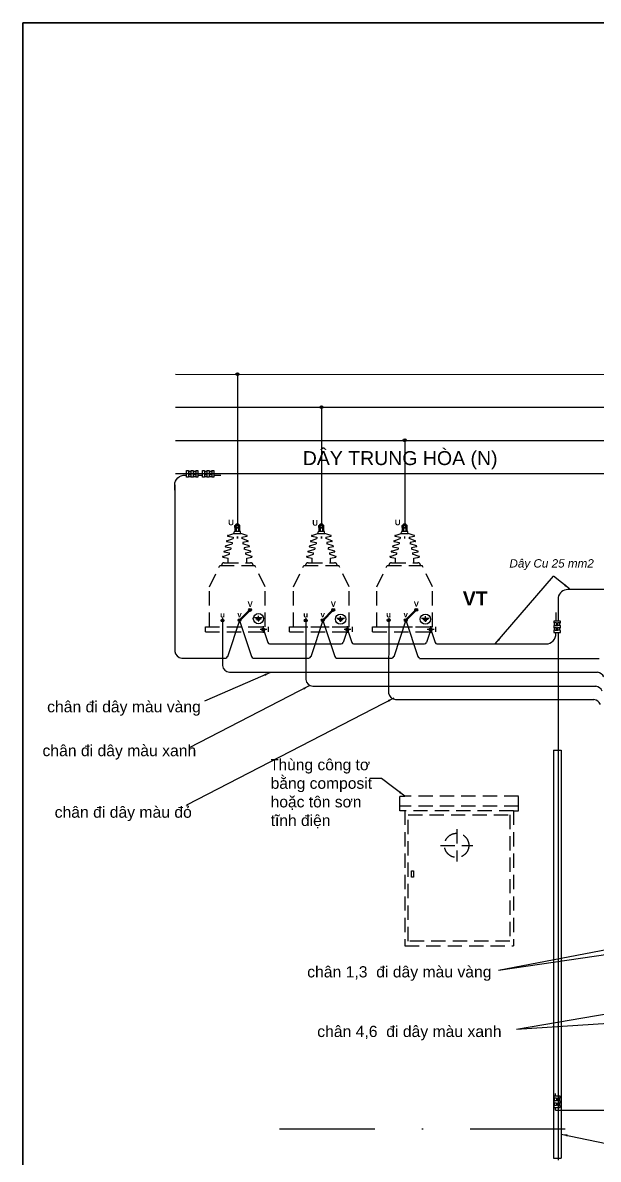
# Model space of a CAD drawing. Header units: millimetres. Extents: x 330554 to 656471, y 11007 to 130943.
# Drawn here: x 431475 to 435066, y 95352 to 102449 of the extents above; entities that cross this region are included whole.
import ezdxf

# ---------------------------------------------------------------- set-up
doc = ezdxf.new("R2010")
doc.units = ezdxf.units.MM
doc.header["$LTSCALE"] = 6
doc.linetypes.add('DASHDOTX2', pattern=[50.8, 25.4, -12.7, 0, -12.7])
doc.linetypes.add('DASHED2', pattern=[9.525, 6.35, -3.175])
for name, color, linetype, lineweight in [('DUONG CHUAN', 6, 'Continuous', 20), ('Duong day', 5, 'Continuous', 30), ('netlonkhungten', 32, 'Continuous', 35)]:
    doc.layers.add(name, color=color, linetype=linetype, lineweight=lineweight)
doc.layers.add('KHUNGTEN', color=30, linetype='Continuous')
doc.styles.get("Standard").update_dxf_attribs({"font": 'VHELVCN.TTF', "height": 120})
doc.styles.add('Standard1', font='')
doc.styles.add('Standard_1', font='VHELVEN.TTF')
doc.styles.get('Standard1').set_extended_font_data('.VnArial')
doc.dimstyles.new('Da22', dxfattribs={"dimscale": 20, "dimtxt": 3.5, "dimasz": 2.5, "dimexe": 1.25, "dimexo": 0.625, "dimtad": 1, "dimtxsty": 'Standard1', "dimcen": 2.5, "dimclrd": 140, "dimclre": 140, "dimadec": 0, "dimazin": 0, "dimtfac": 1, "dimtmove": 0, "dimatfit": 3, "dimfxl": 1, "dimarcsym": 0})
doc.dimstyles.get("Standard").update_dxf_attribs({"dimtxt": 0.18, "dimasz": 0.18, "dimexe": 0.18, "dimexo": 0.0625, "dimgap": 0.09, "dimtad": 0, "dimtih": 1, "dimtoh": 1, "dimdec": 4, "dimzin": 0, "dimdsep": 46, "dimtxsty": 'Standard', "dimcen": 0.09, "dimadec": 0, "dimazin": 0, "dimtfac": 1, "dimtdec": 4, "dimtofl": 0, "dimtmove": 0, "dimatfit": 3, "dimfxl": 1, "dimtolj": 1, "dimtzin": 0, "dimarcsym": 0})

# ---------------------------------------------------------------- blocks, each defined once
blk = doc.blocks.new('*D287')
at = {"layer": 'Defpoints', "color": 0, "linetype": 'DASHED2', "ltscale": 3, "transparency": 16777216}
for p in [(435505.5, 100055.6), (435541.7, 100055.6), (435541.7, 100055.6)]:
    blk.add_point(p, dxfattribs=at)
at = {"layer": 'DUONG CHUAN', "color": 0, "linetype": 'DASHED2', "lineweight": -2, "ltscale": 3, "transparency": 16777216}
for p, q in [((435505.5, 100055.6), (435505.5, 100055.8)), ((435505.7, 100055.6), (435516.2, 100055.6)), ((435541.6, 100055.6), (435531.1, 100055.6)), ((435541.7, 100055.6), (435541.7, 100055.8))]:
    blk.add_line(p, q, dxfattribs=at)
at = {"layer": 'DUONG CHUAN', "color": 0, "linetype": 'DASHED2', "ltscale": 3, "transparency": 16777216}
for points in [[(435505.7, 100055.6), (435505.7, 100055.5), (435505.5, 100055.6)], [(435541.6, 100055.6), (435541.6, 100055.5), (435541.7, 100055.6)]]:
    blk.add_solid(points, dxfattribs=at)
at = {"layer": 'DUONG CHUAN', "color": 0, "linetype": 'DASHED2', "lineweight": -2, "ltscale": 3, "transparency": 16777216, "insert": (435523.6, 100055.6), "char_height": 120, "attachment_point": 5}
blk.add_mtext('\\A1;.', dxfattribs=at)
blk = doc.blocks.new('*D288')
at = {"layer": 'Defpoints', "color": 0, "linetype": 'DASHED2', "ltscale": 3, "transparency": 16777216}
for p in [(434833.6, 100055.6), (434869.8, 100055.6), (434869.8, 100055.6)]:
    blk.add_point(p, dxfattribs=at)
at = {"layer": 'DUONG CHUAN', "color": 0, "linetype": 'DASHED2', "lineweight": -2, "ltscale": 3, "transparency": 16777216}
for p, q in [((434833.6, 100055.6), (434833.6, 100055.8)), ((434833.7, 100055.6), (434844.2, 100055.6)), ((434869.6, 100055.6), (434859.1, 100055.6)), ((434869.8, 100055.6), (434869.8, 100055.8))]:
    blk.add_line(p, q, dxfattribs=at)
at = {"layer": 'DUONG CHUAN', "color": 0, "linetype": 'DASHED2', "ltscale": 3, "transparency": 16777216}
for points in [[(434833.7, 100055.6), (434833.7, 100055.5), (434833.6, 100055.6)], [(434869.6, 100055.6), (434869.6, 100055.5), (434869.8, 100055.6)]]:
    blk.add_solid(points, dxfattribs=at)
at = {"layer": 'DUONG CHUAN', "color": 0, "linetype": 'DASHED2', "lineweight": -2, "ltscale": 3, "transparency": 16777216, "insert": (434851.7, 100055.6), "char_height": 120, "attachment_point": 5}
blk.add_mtext('\\A1;.', dxfattribs=at)
blk = doc.blocks.new('*D289')
at = {"layer": 'Defpoints', "color": 0, "linetype": 'DASHED2', "ltscale": 3, "transparency": 16777216}
for p in [(436172, 100055.6), (436208.3, 100055.6), (436208.3, 100055.6)]:
    blk.add_point(p, dxfattribs=at)
at = {"layer": 'DUONG CHUAN', "color": 0, "linetype": 'DASHED2', "lineweight": -2, "ltscale": 3, "transparency": 16777216}
for p, q in [((436172, 100055.6), (436172, 100055.8)), ((436172.2, 100055.6), (436182.7, 100055.6)), ((436208.1, 100055.6), (436197.6, 100055.6)), ((436208.3, 100055.6), (436208.3, 100055.8))]:
    blk.add_line(p, q, dxfattribs=at)
at = {"layer": 'DUONG CHUAN', "color": 0, "linetype": 'DASHED2', "ltscale": 3, "transparency": 16777216}
for points in [[(436172.2, 100055.6), (436172.2, 100055.5), (436172, 100055.6)], [(436208.1, 100055.6), (436208.1, 100055.5), (436208.3, 100055.6)]]:
    blk.add_solid(points, dxfattribs=at)
at = {"layer": 'DUONG CHUAN', "color": 0, "linetype": 'DASHED2', "lineweight": -2, "ltscale": 3, "transparency": 16777216, "insert": (436190.1, 100055.6), "char_height": 120, "attachment_point": 5}
blk.add_mtext('\\A1;.', dxfattribs=at)
blk = doc.blocks.new('GR')
at = {"linetype": 'ByBlock'}
for color, points in [(2, [(434839.89891, 101313.4932, -1), (434863.10241, 101313.4932, -1)]), (3, [(435513.17908, 101048.42929, -1), (435536.38259, 101048.42929, -1)]), (1, [(436178.54516, 100783.98051, -1), (436201.74866, 100783.98051, -1)]), (7, [(434941.69362, 99425.6457, -1), (434964.89713, 99425.6457, -1)]), (7, [(435607.47313, 99425.6457, -1), (435630.67663, 99425.6457, -1)]), (7, [(436271.41653, 99426.44462, -1), (436294.62003, 99426.44462, -1)]), (7, [(434720.9377, 99342.34966, -1), (434744.14121, 99342.34966, -1)]), (7, [(434857.43748, 99343.14859, -1), (434880.64098, 99343.14859, -1)]), (7, [(435071.51833, 99269.76974, 1), (435048.31482, 99269.76974, 1)]), (7, [(435386.7172, 99342.34966, -1), (435409.92071, 99342.34966, -1)]), (7, [(435523.21698, 99343.14859, -1), (435546.42049, 99343.14859, -1)]), (7, [(435743.45802, 99269.76974, 1), (435720.25451, 99269.76974, 1)]), (7, [(436050.66061, 99343.14859, -1), (436073.86411, 99343.14859, -1)]), (7, [(436187.16038, 99343.94751, -1), (436210.36389, 99343.94751, -1)]), (7, [(436409.98733, 99269.76974, 1), (436386.78382, 99269.76974, 1)])]:
    blk.add_hatch(color=color, dxfattribs=at).paths.add_polyline_path(points)
at = {"color": 2, "linetype": 'ByBlock'}
for p, q in [((434357.06384, 101313.49951), (438637.5121, 101310.37375)), ((434535.32135, 100519.17699), (434571.74915, 100519.17699)), ((434732.53945, 99362.96356), (434732.53945, 98980.88633))]:
    blk.add_line(p, q, dxfattribs=at)
at = {"color": 2}
for p, q in [((434851.50066, 101313.13845), (434851.67791, 100111.31798)), ((434788.57057, 98927.86605), (437732.90373, 98927.86605))]:
    blk.add_line(p, q, dxfattribs=at)
at = {"color": 3, "linetype": 'ByBlock'}
for p, q in [((434357.06384, 101048.07455), (439300.17821, 101048.07455)), ((434981.99499, 101048.07455), (437512.28007, 101048.07455)), ((434981.99499, 100783.62577), (437512.28007, 100783.62577)), ((435398.31896, 99362.96356), (435398.31896, 98867.26028)), ((435454.35007, 98814.84317), (437719.2898, 98814.75104))]:
    blk.add_line(p, q, dxfattribs=at)
at = {"color": 3}
blk.add_line((435524.78084, 101048.07455), (435524.78084, 100111.31798), dxfattribs=at)
at = {"color": 1, "linetype": 'ByBlock'}
for p, q in [((434357.06384, 100783.62577), (439970.45469, 100783.38916)), ((436062.26236, 99363.76248), (436061.41601, 98760.82684))]:
    blk.add_line(p, q, dxfattribs=at)
at = {"color": 1}
for p, q in [((436190.14691, 100783.62577), (436190.14691, 100111.31798)), ((436117.44712, 98707.80655), (437704.86432, 98707.80655))]:
    blk.add_line(p, q, dxfattribs=at)
at = {"color": 140, "linetype": 'ByBlock'}
for p, q in [((434461.07021, 100538.8371), (434461.07021, 100521.13678)), ((434480.56063, 100538.8371), (434480.56063, 100521.13678)), ((434498.75299, 100538.8371), (434498.75299, 100521.13678)), ((434520.14047, 100538.8371), (434520.14047, 100521.13678)), ((434588.4586, 100538.8371), (434588.4586, 100521.13678)), ((434607.94902, 100538.8371), (434607.94902, 100521.13678)), ((434626.14138, 100538.8371), (434626.14138, 100521.13678)), ((434647.52887, 100538.8371), (434647.52887, 100521.13678)), ((434461.07021, 100509.1457), (434461.07021, 100490.03529)), ((434480.56063, 100509.1457), (434480.56063, 100490.03529)), ((434498.75299, 100509.1457), (434498.75299, 100490.03529)), ((434520.14047, 100509.1457), (434520.14047, 100490.03529)), ((434588.4586, 100509.1457), (434588.4586, 100490.03529)), ((434607.94902, 100509.1457), (434607.94902, 100490.03529)), ((434626.14138, 100509.1457), (434626.14138, 100490.03529)), ((434647.52887, 100509.1457), (434647.52887, 100490.03529)), ((437404.1621, 99322.11539), (437384.8007, 99322.11539)), ((437404.1621, 99300.72791), (437384.8007, 99300.72791)), ((437404.1621, 99282.53555), (437384.8007, 99282.53555)), ((437395.50591, 99300.72791), (437415.28391, 99300.72791)), ((437395.50591, 99282.53555), (437415.28391, 99282.53555)), ((437433.60251, 99322.11539), (437413.82451, 99322.11539)), ((437433.60251, 99300.72791), (437413.82451, 99300.72791)), ((437433.60251, 99282.53555), (437413.82451, 99282.53555)), ((437404.1621, 99263.04513), (437384.8007, 99263.04513)), ((437395.50591, 99263.04513), (437415.28391, 99263.04513)), ((437433.60251, 99263.04513), (437413.82451, 99263.04513)), ((437380.63666, 98302.27774), (437380.63666, 95036.99727)), ((437380.63666, 98302.27774), (437442.648, 98302.27774)), ((437442.648, 98302.27774), (437442.648, 95036.99727)), ((437403.66914, 95517.59048), (437384.30774, 95517.59048)), ((437403.66914, 95496.203), (437384.30774, 95496.203)), ((437403.66914, 95478.01063), (437384.30774, 95478.01063)), ((437403.66914, 95458.52022), (437384.30774, 95458.52022)), ((437433.10955, 95517.59048), (437413.33155, 95517.59048)), ((437433.10955, 95496.203), (437413.33155, 95496.203)), ((437433.10955, 95478.01063), (437413.33155, 95478.01063)), ((437433.10955, 95458.52022), (437413.33155, 95458.52022)), ((437380.63666, 95036.99727), (437442.648, 95036.99727))]:
    blk.add_line(p, q, dxfattribs=at)
at = {"color": 0, "linetype": 'ByBlock'}
for p, q in [((434357.06384, 100519.17699), (437729.97091, 100519.17699)), ((437729.97091, 100519.17699), (446704.54131, 100519.17699))]:
    blk.add_line(p, q, dxfattribs=at)
at = {"color": 140}
for p, q in [((434461.07021, 100521.13678), (434480.56063, 100521.13678)), ((434461.07021, 100509.1457), (434480.56063, 100509.1457)), ((434498.75299, 100521.13678), (434520.14047, 100521.13678)), ((434498.75299, 100509.1457), (434520.14047, 100509.1457)), ((434588.4586, 100521.13678), (434607.94902, 100521.13678)), ((434588.4586, 100509.1457), (434607.94902, 100509.1457)), ((434626.14138, 100521.13678), (434647.52887, 100521.13678)), ((434626.14138, 100509.1457), (434647.52887, 100509.1457)), ((435051.03797, 99361.67057), (434988.89859, 99361.67057)), ((435019.96828, 99361.67057), (435019.96828, 99379.7543)), ((435708.72329, 99358.02793), (435646.58392, 99358.02793)), ((435677.6536, 99358.02793), (435677.6536, 99376.11166)), ((436386.84773, 99358.02793), (436324.70835, 99358.02793)), ((436355.77804, 99358.02793), (436355.77804, 99376.11166)), ((435041.47807, 99352.79866), (434998.45849, 99352.79866)), ((435031.91816, 99342.64568), (435008.0184, 99342.64568)), ((435022.35826, 99335.69531), (435017.5783, 99335.69531)), ((435087.04217, 99269.76974), (435032.79098, 99269.76974)), ((435059.91658, 99242.64414), (435059.91658, 99296.89533)), ((435699.16339, 99349.15602), (435656.14381, 99349.15602)), ((435689.60348, 99339.00304), (435665.70373, 99339.00304)), ((435680.04358, 99332.05267), (435675.26362, 99332.05267)), ((435758.98186, 99269.76974), (435704.73067, 99269.76974)), ((435731.85627, 99242.64414), (435731.85627, 99296.89533)), ((436377.28783, 99349.15602), (436334.26825, 99349.15602)), ((436367.72792, 99339.00304), (436343.82816, 99339.00304)), ((436358.16802, 99332.05267), (436353.38806, 99332.05267)), ((436425.51117, 99269.76974), (436371.25998, 99269.76974)), ((436398.38557, 99242.64414), (436398.38557, 99296.89533))]:
    blk.add_line(p, q, dxfattribs=at)
at = {"color": 7, "linetype": 'ByBlock'}
for p, q in [((434350.79281, 100426.44541), (434350.79281, 99093.91719)), ((440046.66715, 99589.03902), (437536.63001, 99588.99884)), ((437418.05396, 99526.42991), (437418.05396, 99337.29627)), ((437399.29457, 99405.62382), (437399.29457, 99338.97114)), ((434868.93495, 99342.30777), (434772.75126, 99050.56027)), ((434868.93495, 99342.30777), (434964.58166, 99052.18906)), ((435059.91658, 99269.76974), (435094.43453, 99165.06875)), ((435534.71446, 99342.30777), (435438.53076, 99050.56027)), ((435534.71446, 99342.30777), (435630.36117, 99052.18906)), ((435731.85627, 99269.76974), (435697.33831, 99165.06875)), ((435731.85627, 99269.76974), (435766.37422, 99165.06875)), ((436198.65786, 99343.1067), (436102.47416, 99051.35919)), ((436198.93506, 99343.94751), (436294.58177, 99053.8288)), ((436398.37897, 99269.76974), (436363.86101, 99165.06875)), ((436398.37897, 99269.76974), (436432.89693, 99165.06875)), ((437418.05396, 99246.33568), (437418.05396, 95781.4689)), ((435108.87241, 99153.77659), (435682.90043, 99153.77659)), ((435780.8121, 99153.77659), (436349.42313, 99153.77659)), ((436447.3348, 99153.77659), (437320.95428, 99153.77659)), ((434406.82392, 99040.89691), (434758.82048, 99040.89691)), ((434979.01954, 99040.89691), (435424.59998, 99040.80626)), ((435644.79905, 99040.89691), (436090.37948, 99040.80626)), ((436309.0213, 99038.396), (437745.19388, 99038.30536)), ((437418.05396, 95781.4689), (437418.05396, 95021.65637))]:
    blk.add_line(p, q, dxfattribs=at)
at = {"color": 7, "lineweight": 100}
for p, q in [((434953.29538, 99425.6457), (434868.93495, 99342.30777)), ((435619.07488, 99425.6457), (435534.71446, 99342.30777)), ((436283.01828, 99426.44462), (436198.65786, 99343.1067))]:
    blk.add_line(p, q, dxfattribs=at)
at = {"color": 140, "linetype": 'DASHDOTX2'}
for p, q in [((437404.1621, 99322.11539), (437404.1621, 99300.72791)), ((437404.1621, 99282.53555), (437404.1621, 99263.04513)), ((437413.82451, 99322.11539), (437413.82451, 99300.72791)), ((437413.82451, 99282.53555), (437413.82451, 99263.04513)), ((437403.66914, 95517.59048), (437403.66914, 95496.203)), ((437403.66914, 95478.01063), (437403.66914, 95458.52022)), ((437413.33155, 95517.59048), (437413.33155, 95496.203)), ((437413.33155, 95478.01063), (437413.33155, 95458.52022))]:
    blk.add_line(p, q, dxfattribs=at)
at = {"color": 140, "linetype": 'DASHED2', "ltscale": 3}
for p, q in [((436606.27863, 97671.13241), (436606.27863, 97410.67218)), ((436476.04851, 97540.90229), (436736.50875, 97540.90229))]:
    blk.add_line(p, q, dxfattribs=at)
at = {"color": 7}
blk.add_line((437396.90012, 95420.16923), (444222.44594, 95420.16923), dxfattribs=at)
at = {"color": 140, "linetype": 'DASHDOTX2', "ltscale": 5}
blk.add_line((435188.73679, 95271.04416), (443671.62856, 95271.04416), dxfattribs=at)
at = {"color": 7, "linetype": 'ByBlock'}
for points in [[(434482.46476, 100488.22479, -0.4142135624), (434480.56063, 100490.12893), (434480.56063, 100490.03529, 0.4142135624), (434478.6565, 100491.93942), (434462.97434, 100491.93942, 0.4142135624), (434461.07021, 100490.03529), (434461.07021, 100489.41488, -0.4142135624), (434459.88013, 100488.22479), (434444.36076, 100488.22479), (434444.36076, 100541.16481), (434459.16608, 100541.16481, -0.4142135624), (434461.07021, 100539.26068), (434461.07021, 100538.8371, 0.4142135624), (434462.97434, 100536.93297), (434478.6565, 100536.93297, 0.4472482393), (434480.54881, 100539.04889, -0.4472482393), (434482.44113, 100541.16481), (434496.84886, 100541.16481, -0.4142135624), (434498.75299, 100539.26068), (434498.75299, 100538.8371, 0.4142135624), (434500.65712, 100536.93297), (434517.96064, 100536.93297, 0.4472482393), (434519.85296, 100539.04889, -0.4472482393), (434521.74527, 100541.16481), (434535.32135, 100541.16481), (434535.32135, 100488.22479), (434521.7689, 100488.22479, -0.4142135624), (434519.86477, 100490.12893), (434519.86477, 100490.03529, 0.4142135624), (434517.96064, 100491.93942), (434500.65712, 100491.93942, 0.4070295374), (434498.75357, 100490.08211, -0.4070295374), (434496.85001, 100488.22479), (434482.46476, 100488.22479)], [(434609.85315, 100488.22479, -0.4142135624), (434607.94902, 100490.12893), (434607.94902, 100490.03529, 0.4142135624), (434606.04489, 100491.93942), (434590.36274, 100491.93942, 0.4142135624), (434588.4586, 100490.03529), (434588.4586, 100489.41488, -0.4142135624), (434587.26852, 100488.22479), (434571.74915, 100488.22479), (434571.74915, 100541.16481), (434586.55447, 100541.16481, -0.4142135624), (434588.4586, 100539.26068), (434588.4586, 100538.8371, 0.4142135624), (434590.36274, 100536.93297), (434606.04489, 100536.93297, 0.4472482393), (434607.93721, 100539.04889, -0.4472482393), (434609.82953, 100541.16481), (434624.23725, 100541.16481, -0.4142135624), (434626.14138, 100539.26068), (434626.14138, 100538.8371, 0.4142135624), (434628.04552, 100536.93297), (434645.34903, 100536.93297, 0.4472482393), (434647.24135, 100539.04889, -0.4472482393), (434649.13367, 100541.16481), (434662.70975, 100541.16481), (434662.70975, 100488.22479), (434649.1573, 100488.22479, -0.4142135624), (434647.25316, 100490.12893), (434647.25316, 100490.03529, 0.4142135624), (434645.34903, 100491.93942), (434628.04552, 100491.93942, 0.4070295374), (434626.14196, 100490.08211, -0.4070295374), (434624.2384, 100488.22479), (434609.85315, 100488.22479)], [(434350.79281, 100385.21762), (434350.79281, 100426.44541, -0.4269283607), (434433.30355, 100505.46533, -0.0000925644), (434443.35189, 100505.47786, -0.0000925644)], [(434535.32135, 100503.81836, 0.000075036), (434571.74915, 100503.79075, 0.000075036)], [(434662.70975, 100503.76954, 0.0001155384), (434718.80031, 100503.79044)], [(437536.63001, 99588.99884), (437495.40222, 99588.99884, 0.3538264873), (437418.05396, 99526.42991, 0.3538264873)], [(437382.9902, 99284.43968, 0.4142135624), (437384.89434, 99282.53555), (437384.8007, 99282.53555, -0.4142135624), (437386.70483, 99280.63142), (437386.70483, 99264.94926, -0.4142135624), (437384.8007, 99263.04513), (437384.18029, 99263.04513, 0.4142135624), (437382.9902, 99261.85505), (437382.9902, 99246.33568), (437435.93022, 99246.33568), (437435.93022, 99261.141, 0.4142135624), (437434.02609, 99263.04513), (437433.60251, 99263.04513, -0.4142135624), (437431.69838, 99264.94926), (437431.69838, 99280.63142, -0.4472482393), (437433.8143, 99282.52373, 0.4472482393), (437435.93022, 99284.41605), (437435.93022, 99298.82378, 0.4142135624), (437434.02609, 99300.72791), (437433.60251, 99300.72791, -0.4142135624), (437431.69838, 99302.63204), (437431.69838, 99319.93556, -0.4472482393), (437433.8143, 99321.82787, 0.4472482393), (437435.93022, 99323.72019), (437435.93022, 99337.29627), (437382.9902, 99337.29627), (437382.9902, 99323.74382, 0.4142135624), (437384.89434, 99321.83969), (437384.8007, 99321.83969, -0.4142135624), (437386.70483, 99319.93556), (437386.70483, 99302.63204, -0.4070295374), (437384.84752, 99300.72849, 0.4070295374), (437382.9902, 99298.82493), (437382.9902, 99284.43968)], [(437320.95428, 99153.77659), (437320.95428, 99153.77659, 0.4269283607), (437399.9742, 99236.28734, 0.0000925644), (437399.98673, 99246.33568, 0.0000925644)], [(437396.90012, 95532.77136, -0.0000916373), (437396.90158, 95554.41289)], [(437382.49724, 95479.91477, 0.4142135624), (437384.40138, 95478.01063), (437384.30774, 95478.01063, -0.4142135624), (437386.21187, 95476.1065), (437386.21187, 95460.42435, -0.4142135624), (437384.30774, 95458.52022), (437383.68733, 95458.52022, 0.4142135624), (437382.49724, 95457.33013), (437382.49724, 95441.81076), (437435.43726, 95441.81076), (437435.43726, 95456.61608, 0.4142135624), (437433.53313, 95458.52022), (437433.10955, 95458.52022, -0.4142135624), (437431.20542, 95460.42435), (437431.20542, 95476.1065, -0.4472482393), (437433.32134, 95477.99882, 0.4472482393), (437435.43726, 95479.89114), (437435.43726, 95494.29886, 0.4142135624), (437433.53313, 95496.203), (437433.10955, 95496.203, -0.4142135624), (437431.20542, 95498.10713), (437431.20542, 95515.41064, -0.4472482393), (437433.32134, 95517.30296, 0.4472482393), (437435.43726, 95519.19528), (437435.43726, 95532.77136), (437382.49724, 95532.77136), (437382.49724, 95519.21891, 0.4142135624), (437384.40138, 95517.31478), (437384.30774, 95517.31478, -0.4142135624), (437386.21187, 95515.41064), (437386.21187, 95498.10713, -0.4070295374), (437384.35456, 95496.20357, 0.4070295374), (437382.49724, 95494.30001), (437382.49724, 95479.91477)], [(437396.90012, 95420.16923, -0.0000916373), (437396.90158, 95441.81076)]]:
    blk.add_lwpolyline(points, format="xyb", dxfattribs=at)
at = {"color": 2, "linetype": 'ByBlock'}
blk.add_circle((434851.50066, 101313.4932), 11.60175, dxfattribs=at)
at = {"color": 3, "linetype": 'ByBlock'}
blk.add_circle((435524.78084, 101048.42929), 11.60175, dxfattribs=at)
at = {"color": 1, "linetype": 'ByBlock'}
blk.add_circle((436190.14691, 100783.98051), 11.60175, dxfattribs=at)
at = {"color": 7, "linetype": 'ByBlock'}
for centre in [(434953.29538, 99425.6457), (435619.07488, 99425.6457), (436283.01828, 99426.44462), (434732.53945, 99342.34966), (434869.03923, 99343.14859), (435059.91658, 99269.76974), (435398.31896, 99342.34966), (435534.81873, 99343.14859), (435731.85627, 99269.76974), (436062.26236, 99343.14859), (436198.76213, 99343.94751), (436398.38557, 99269.76974)]:
    blk.add_circle(centre, 11.60175, dxfattribs=at)
at = {"color": 140, "linetype": 'ByBlock'}
for centre in [(435019.96828, 99356.0013), (435677.6536, 99352.35866), (436355.77804, 99352.35866)]:
    blk.add_circle(centre, 40.95484, dxfattribs=at)
at = {"color": 7}
blk.add_arc((434411.47453, 99101.92821), 61.20824, 187.520530641, 265.64245955, dxfattribs=at)
at = {"color": 7, "linetype": 'ByBlock'}
for centre, start, end in [((435108.87241, 99168.65264), 193.940646884, 270), ((435682.90043, 99168.65264), 270, 346.059353116), ((435780.8121, 99168.65264), 193.940646884, 270), ((436349.42313, 99168.65264), 270, 346.059353116), ((436447.3348, 99168.65264), 193.940646884, 270), ((434758.82048, 99055.6823), 270, 346.059353116), ((434979.01954, 99055.77295), 193.940646884, 270), ((435424.59998, 99055.6823), 270, 346.059353116), ((435644.79905, 99055.77295), 193.940646884, 270), ((436088.54322, 99055.68267), 270, 346.059353116), ((436309.01965, 99057.41269), 193.940646884, 270)]:
    blk.add_arc(centre, 14.87604, start, end, dxfattribs=at)
at = {"color": 2}
for centre, radius, start, end in [((434793.22118, 98988.89735), 61.20824, 187.520530641, 265.64245955), ((437723.60913, 98862.36477), 66.15744, 24.643185988, 81.923675332)]:
    blk.add_arc(centre, radius, start, end, dxfattribs=at)
at = {"color": 3}
for centre, radius, start, end in [((435459.00068, 98875.87448), 61.20824, 187.520530641, 265.64245955), ((437709.9952, 98749.24976), 66.15744, 24.643185988, 81.923675332)]:
    blk.add_arc(centre, radius, start, end, dxfattribs=at)
at = {"color": 1}
for centre, radius, start, end in [((436122.09773, 98768.83786), 61.20824, 187.520530641, 265.64245955), ((437695.56972, 98642.30527), 66.15744, 24.643185988, 81.923675332)]:
    blk.add_arc(centre, radius, start, end, dxfattribs=at)
at = {"layer": 'DUONG CHUAN', "color": 140, "linetype": 'DASHED2', "lineweight": -2, "ltscale": 3}
for p, q in [((434832.09063, 100101.80611), (434836.03823, 100104.08526)), ((434832.09063, 100086.01399), (434832.09063, 100101.80611)), ((434832.09063, 100086.01399), (434836.03823, 100083.73484)), ((434867.31759, 100104.08526), (434836.03823, 100104.08526)), ((434867.31759, 100083.73484), (434836.03823, 100083.73484)), ((434840.37212, 100109.18447), (434842.39499, 100111.31798)), ((434862.9837, 100109.18447), (434840.37212, 100109.18447)), ((434840.37212, 100104.08526), (434840.37212, 100109.18447)), ((434841.88427, 100086.01399), (434841.88427, 100101.80611)), ((434860.96084, 100111.31798), (434842.39499, 100111.31798)), ((434842.39499, 100104.08526), (434842.39499, 100109.18447)), ((434862.9837, 100109.18447), (434860.96084, 100111.31798)), ((434860.96084, 100104.08526), (434860.96084, 100109.18447)), ((434861.47155, 100086.01399), (434861.47155, 100101.80611)), ((434862.9837, 100104.08526), (434862.9837, 100109.18447)), ((434871.2652, 100101.80611), (434867.31759, 100104.08526)), ((434871.2652, 100086.01399), (434867.31759, 100083.73484)), ((434871.2652, 100086.01399), (434871.2652, 100101.80611)), ((435504.03032, 100101.80611), (435507.97792, 100104.08526)), ((435504.03032, 100086.01399), (435504.03032, 100101.80611)), ((435504.03032, 100086.01399), (435507.97792, 100083.73484)), ((435539.25728, 100104.08526), (435507.97792, 100104.08526)), ((435539.25728, 100083.73484), (435507.97792, 100083.73484)), ((435512.31181, 100109.18447), (435514.33468, 100111.31798)), ((435512.31181, 100104.08526), (435512.31181, 100109.18447)), ((435534.92339, 100109.18447), (435512.31181, 100109.18447)), ((435513.82396, 100086.01399), (435513.82396, 100101.80611)), ((435532.90053, 100111.31798), (435514.33468, 100111.31798)), ((435514.33468, 100104.08526), (435514.33468, 100109.18447)), ((435534.92339, 100109.18447), (435532.90053, 100111.31798)), ((435532.90053, 100104.08526), (435532.90053, 100109.18447)), ((435533.41124, 100086.01399), (435533.41124, 100101.80611)), ((435534.92339, 100104.08526), (435534.92339, 100109.18447)), ((435543.20488, 100101.80611), (435539.25728, 100104.08526)), ((435543.20488, 100086.01399), (435539.25728, 100083.73484)), ((435543.20488, 100086.01399), (435543.20488, 100101.80611)), ((436170.55963, 100101.80611), (436174.50723, 100104.08526)), ((436170.55963, 100086.01399), (436170.55963, 100101.80611)), ((436170.55963, 100086.01399), (436174.50723, 100083.73484)), ((436205.78659, 100104.08526), (436174.50723, 100104.08526)), ((436205.78659, 100083.73484), (436174.50723, 100083.73484)), ((436178.84112, 100109.18447), (436180.86398, 100111.31798)), ((436178.84112, 100104.08526), (436178.84112, 100109.18447)), ((436201.4527, 100109.18447), (436178.84112, 100109.18447)), ((436180.35327, 100086.01399), (436180.35327, 100101.80611)), ((436199.42984, 100111.31798), (436180.86398, 100111.31798)), ((436180.86398, 100104.08526), (436180.86398, 100109.18447)), ((436201.4527, 100109.18447), (436199.42984, 100111.31798)), ((436199.42984, 100104.08526), (436199.42984, 100109.18447)), ((436199.94055, 100086.01399), (436199.94055, 100101.80611)), ((436201.4527, 100104.08526), (436201.4527, 100109.18447)), ((436209.73419, 100101.80611), (436205.78659, 100104.08526)), ((436209.73419, 100086.01399), (436205.78659, 100083.73484)), ((436209.73419, 100086.01399), (436209.73419, 100101.80611)), ((434767.08914, 99979.65541), (434816.71922, 99996.89663)), ((434774.91804, 100021.46593), (434824.15724, 100038.69965)), ((434775.31741, 100015.74032), (434816.71922, 100007.45996)), ((434816.71922, 100007.45996), (434816.71922, 99997.04673)), ((434824.15724, 100038.69965), (434826.26379, 100049.54982)), ((434824.15724, 100038.69965), (434879.19859, 100038.69965)), ((434833.56547, 100082.24323), (434869.79035, 100082.24323)), ((434833.56547, 100055.57022), (434833.56547, 100082.24323)), ((434833.56547, 100055.57022), (434869.79035, 100055.57022)), ((434841.88427, 100082.24323), (434841.88427, 100055.57022)), ((434861.47155, 100082.24323), (434861.47155, 100055.57022)), ((434869.79035, 100082.24323), (434869.79035, 100055.57022)), ((434879.19859, 100038.69965), (434877.09203, 100049.54982)), ((434928.43779, 100021.46593), (434879.19859, 100038.69965)), ((434886.63661, 100007.45996), (434928.03841, 100015.74032)), ((434886.63661, 100007.45996), (434886.63661, 99997.04673)), ((434936.31994, 99979.66262), (434886.63661, 99997.04673)), ((435439.02883, 99979.65541), (435488.6589, 99996.89663)), ((435446.85773, 100021.46593), (435496.09693, 100038.69965)), ((435447.2571, 100015.74032), (435488.6589, 100007.45996)), ((435488.6589, 100007.45996), (435488.6589, 99997.04673)), ((435496.09693, 100038.69965), (435498.20348, 100049.54982)), ((435496.09693, 100038.69965), (435551.13828, 100038.69965)), ((435505.50516, 100055.57022), (435505.50516, 100082.24323)), ((435505.50516, 100082.24323), (435541.73004, 100082.24323)), ((435505.50516, 100055.57022), (435541.73004, 100055.57022)), ((435513.82396, 100082.24323), (435513.82396, 100055.57022)), ((435533.41124, 100082.24323), (435533.41124, 100055.57022)), ((435541.73004, 100082.24323), (435541.73004, 100055.57022)), ((435551.13828, 100038.69965), (435549.03172, 100049.54982)), ((435600.37748, 100021.46593), (435551.13828, 100038.69965)), ((435558.5763, 100007.45996), (435599.9781, 100015.74032)), ((435558.5763, 100007.45996), (435558.5763, 99997.04673)), ((435608.25963, 99979.66262), (435558.5763, 99997.04673)), ((436105.55813, 99979.65541), (436155.18821, 99996.89663)), ((436113.38704, 100021.46593), (436162.62623, 100038.69965)), ((436113.78641, 100015.74032), (436155.18821, 100007.45996)), ((436155.18821, 100007.45996), (436155.18821, 99997.04673)), ((436162.62623, 100038.69965), (436164.73279, 100049.54982)), ((436162.62623, 100038.69965), (436217.66759, 100038.69965)), ((436172.03447, 100055.57022), (436172.03447, 100082.24323)), ((436172.03447, 100082.24323), (436208.25935, 100082.24323)), ((436172.03447, 100055.57022), (436208.25935, 100055.57022)), ((436180.35327, 100082.24323), (436180.35327, 100055.57022)), ((436199.94055, 100082.24323), (436199.94055, 100055.57022)), ((436208.25935, 100082.24323), (436208.25935, 100055.57022)), ((436217.66759, 100038.69965), (436215.56103, 100049.54982)), ((436266.90678, 100021.46593), (436217.66759, 100038.69965)), ((436225.10561, 100007.45996), (436266.50741, 100015.74032)), ((436225.10561, 100007.45996), (436225.10561, 99997.04673)), ((436274.78893, 99979.66262), (436225.10561, 99997.04673)), ((434746.38427, 99896.30548), (434798.32251, 99913.59079)), ((434756.89667, 99937.9584), (434808.83491, 99955.24371)), ((434757.25268, 99932.21799), (434798.32251, 99924.00402)), ((434767.48199, 99973.92752), (434808.83491, 99965.65694)), ((434798.32251, 99924.00402), (434798.32251, 99913.59079)), ((434808.83491, 99965.65694), (434808.83491, 99955.24371)), ((434935.92082, 99973.93692), (434894.52091, 99965.65694)), ((434894.52091, 99965.65694), (434894.52091, 99955.24371)), ((434946.45916, 99937.9584), (434894.52091, 99955.24371)), ((434946.10314, 99932.21799), (434905.03331, 99924.00402)), ((434905.03331, 99924.00402), (434905.03331, 99913.59079)), ((434956.97156, 99896.30548), (434905.03331, 99913.59079)), ((435418.32395, 99896.30548), (435470.2622, 99913.59079)), ((435428.83636, 99937.9584), (435480.7746, 99955.24371)), ((435429.19237, 99932.21799), (435470.2622, 99924.00402)), ((435439.42168, 99973.92752), (435480.7746, 99965.65694)), ((435470.2622, 99924.00402), (435470.2622, 99913.59079)), ((435480.7746, 99965.65694), (435480.7746, 99955.24371)), ((435607.8605, 99973.93692), (435566.4606, 99965.65694)), ((435566.4606, 99965.65694), (435566.4606, 99955.24371)), ((435618.39885, 99937.9584), (435566.4606, 99955.24371)), ((435618.04283, 99932.21799), (435576.973, 99924.00402)), ((435576.973, 99924.00402), (435576.973, 99913.59079)), ((435628.91125, 99896.30548), (435576.973, 99913.59079)), ((436084.85326, 99896.30548), (436136.79151, 99913.59079)), ((436095.36567, 99937.9584), (436147.30391, 99955.24371)), ((436095.72168, 99932.21799), (436136.79151, 99924.00402)), ((436105.95098, 99973.92752), (436147.30391, 99965.65694)), ((436136.79151, 99924.00402), (436136.79151, 99913.59079)), ((436147.30391, 99965.65694), (436147.30391, 99955.24371)), ((436274.38981, 99973.93692), (436232.98991, 99965.65694)), ((436232.98991, 99965.65694), (436232.98991, 99955.24371)), ((436284.92815, 99937.9584), (436232.98991, 99955.24371)), ((436284.57214, 99932.21799), (436243.50231, 99924.00402)), ((436243.50231, 99924.00402), (436243.50231, 99913.59079)), ((436295.44056, 99896.30548), (436243.50231, 99913.59079)), ((434735.87186, 99854.65257), (434787.81011, 99871.93788)), ((434736.22788, 99848.91216), (434777.29771, 99840.69819)), ((434746.74028, 99890.56507), (434787.81011, 99882.35111)), ((434777.29771, 99803.50809), (434777.29771, 99840.69819)), ((434787.81011, 99871.93788), (434787.81011, 99882.35111)), ((434915.54572, 99882.35111), (434956.61554, 99890.56507)), ((434915.54572, 99882.35111), (434915.54572, 99871.93788)), ((434967.48396, 99854.65257), (434915.54572, 99871.93788)), ((434926.05812, 99840.69819), (434967.12795, 99848.91216)), ((434926.05812, 99803.50809), (434926.05812, 99840.69819)), ((435407.81155, 99854.65257), (435459.7498, 99871.93788)), ((435408.16757, 99848.91216), (435449.2374, 99840.69819)), ((435418.67997, 99890.56507), (435459.7498, 99882.35111)), ((435449.2374, 99803.50809), (435449.2374, 99840.69819)), ((435459.7498, 99871.93788), (435459.7498, 99882.35111)), ((435587.4854, 99882.35111), (435628.55523, 99890.56507)), ((435587.4854, 99882.35111), (435587.4854, 99871.93788)), ((435639.42365, 99854.65257), (435587.4854, 99871.93788)), ((435597.99781, 99840.69819), (435639.06764, 99848.91216)), ((435597.99781, 99803.50809), (435597.99781, 99840.69819)), ((436074.34086, 99854.65257), (436126.27911, 99871.93788)), ((436074.69688, 99848.91216), (436115.7667, 99840.69819)), ((436085.20928, 99890.56507), (436126.27911, 99882.35111)), ((436115.7667, 99803.50809), (436115.7667, 99840.69819)), ((436126.27911, 99871.93788), (436126.27911, 99882.35111)), ((436254.01471, 99882.35111), (436295.08454, 99890.56507)), ((436254.01471, 99882.35111), (436254.01471, 99871.93788)), ((436305.95296, 99854.65257), (436254.01471, 99871.93788)), ((436264.52712, 99840.69819), (436305.59694, 99848.91216)), ((436264.52712, 99803.50809), (436264.52712, 99840.69819)), ((434628.5373, 99611.92483), (434712.33222, 99781.19403)), ((434712.33222, 99781.19403), (434991.02361, 99781.19403)), ((434725.35058, 99782.68163), (434725.35058, 99781.19403)), ((434746.17704, 99803.50809), (434957.17878, 99803.50809)), ((434978.00524, 99782.68163), (434978.00524, 99781.19403)), ((435074.81853, 99611.92483), (434991.02361, 99781.19403)), ((435300.47698, 99611.92483), (435384.27191, 99781.19403)), ((435384.27191, 99781.19403), (435662.9633, 99781.19403)), ((435397.29027, 99782.68163), (435397.29027, 99781.19403)), ((435418.11673, 99803.50809), (435629.11847, 99803.50809)), ((435649.94493, 99782.68163), (435649.94493, 99781.19403)), ((435746.75822, 99611.92483), (435662.9633, 99781.19403)), ((435967.00629, 99611.92483), (436050.80121, 99781.19403)), ((436050.80121, 99781.19403), (436329.49261, 99781.19403)), ((436063.81958, 99782.68163), (436063.81958, 99781.19403)), ((436084.64604, 99803.50809), (436295.64778, 99803.50809)), ((436316.47424, 99782.68163), (436316.47424, 99781.19403)), ((436413.28753, 99611.92483), (436329.49261, 99781.19403)), ((434628.5373, 99290.28467), (434628.5373, 99611.92483)), ((435074.81853, 99290.28467), (435074.81853, 99611.92483)), ((435300.47698, 99290.28467), (435300.47698, 99611.92483)), ((435746.75822, 99290.28467), (435746.75822, 99611.92483)), ((435967.00629, 99290.28467), (435967.00629, 99611.92483)), ((436413.28753, 99290.28467), (436413.28753, 99611.92483)), ((434595.47155, 99290.28467), (435101.37893, 99290.28467)), ((434595.47155, 99249.43695), (434595.47155, 99290.28467)), ((435101.37893, 99249.43695), (435101.37893, 99290.28467)), ((435267.41124, 99290.28467), (435773.31862, 99290.28467)), ((435267.41124, 99249.43695), (435267.41124, 99290.28467)), ((435300.47698, 99290.28467), (435746.75822, 99290.28467)), ((435773.31862, 99249.43695), (435773.31862, 99290.28467)), ((435933.94055, 99290.28467), (436439.84793, 99290.28467)), ((435933.94055, 99249.43695), (435933.94055, 99290.28467)), ((435967.00629, 99290.28467), (436123.78189, 99290.28467)), ((435967.00629, 99290.28467), (436413.28753, 99290.28467)), ((436030.22947, 99290.28467), (436123.78189, 99290.28467)), ((436439.84793, 99249.43695), (436439.84793, 99290.28467)), ((434595.47155, 99249.43695), (435101.37893, 99249.43695)), ((435267.41124, 99249.43695), (435773.31862, 99249.43695)), ((435933.94055, 99249.43695), (436439.84793, 99249.43695)), ((436150.44074, 97936.33014), (436191.36248, 97936.33014)), ((436150.44074, 97818.61117), (436150.44074, 97936.33014)), ((437100.48308, 97936.33014), (436191.36248, 97936.33014)), ((437100.48308, 97818.61117), (437100.48308, 97936.33014)), ((437100.48308, 97854.1265), (436150.44074, 97854.1265)), ((436191.36248, 97818.61117), (436150.44074, 97818.61117)), ((436191.36248, 97854.1265), (436191.36248, 97854.1265)), ((437059.56134, 97818.61117), (436191.36248, 97818.61117)), ((436191.36248, 97818.61117), (436191.36248, 96736.43605)), ((437059.56134, 97818.61117), (437059.56134, 96736.43605)), ((437059.56134, 97818.61117), (437100.48308, 97818.61117)), ((436191.36248, 96736.43605), (437059.56134, 96736.43605))]:
    blk.add_line(p, q, dxfattribs=at)
blk.add_lwpolyline([(436217.97306, 97786.11027), (437032.04664, 97786.11027), (437032.04664, 96774.80576), (436217.97306, 96774.80576)], close=True, dxfattribs=at)
blk.add_circle((436606.27863, 97540.90229), 97.24078, dxfattribs=at)
at = {"layer": 'DUONG CHUAN', "color": 140, "linetype": 'DASHED2', "lineweight": -2, "ltscale": 3, "extrusion": (0, 0, -1)}
for centre, radius, start, end in [((-434836.98745, 100094.66478), 8.65896, 64.438469404, 124.438469404), ((-434836.98745, 100093.15533), 8.65896, 235.561530596, 295.561530596), ((-434851.67791, 100070.96434), 32.3594, 72.38303116, 107.61696884), ((-434851.67791, 100116.85577), 32.3594, 252.38303116, 287.61696884), ((-434866.36837, 100094.66478), 8.65896, 55.561530596, 115.561530596), ((-434866.36837, 100093.15533), 8.65896, 244.438469404, 304.438469404), ((-435508.92714, 100094.66478), 8.65896, 64.438469404, 124.438469404), ((-435508.92714, 100093.15533), 8.65896, 235.561530596, 295.561530596), ((-435523.6176, 100070.96434), 32.3594, 72.38303116, 107.61696884), ((-435523.6176, 100116.85577), 32.3594, 252.38303116, 287.61696884), ((-435538.30806, 100094.66478), 8.65896, 55.561530596, 115.561530596), ((-435538.30806, 100093.15533), 8.65896, 244.438469404, 304.438469404), ((-436175.45645, 100094.66478), 8.65896, 64.438469404, 124.438469404), ((-436175.45645, 100093.15533), 8.65896, 235.561530596, 295.561530596), ((-436190.14691, 100070.96434), 32.3594, 72.38303116, 107.61696884), ((-436190.14691, 100116.85577), 32.3594, 252.38303116, 287.61696884), ((-436204.83737, 100094.66478), 8.65896, 55.561530596, 115.561530596), ((-436204.83737, 100093.15533), 8.65896, 244.438469404, 304.438469404)]:
    blk.add_arc(centre, radius, start, end, dxfattribs=at)
at = {"layer": 'DUONG CHUAN', "color": 140, "linetype": 'DASHED2', "lineweight": -2, "ltscale": 3}
for centre, radius, start, end in [((434775.9009, 100018.65775), 2.97521, 109.29004622, 258.690067528), ((434833.56547, 100048.1322), 7.43802, 90, 169.012742132), ((434869.79035, 100048.1322), 7.43802, 10.987257868, 90), ((434927.45492, 100018.65775), 2.97521, 281.309932472, 70.70995378), ((435447.84059, 100018.65775), 2.97521, 109.29004622, 258.690067528), ((435505.50516, 100048.1322), 7.43802, 90, 169.012742132), ((435541.73004, 100048.1322), 7.43802, 10.987257868, 90), ((435599.39461, 100018.65775), 2.97521, 281.309932472, 70.70995378), ((436114.3699, 100018.65775), 2.97521, 109.29004622, 258.690067528), ((436172.03447, 100048.1322), 7.43802, 90, 169.012742132), ((436208.25935, 100048.1322), 7.43802, 10.987257868, 90), ((436265.92392, 100018.65775), 2.97521, 281.309932472, 70.70995378), ((434757.83617, 99935.13542), 2.97521, 108.407704042, 258.690067528), ((434768.06547, 99976.84496), 2.97521, 109.156947855, 258.690067528), ((434935.33733, 99976.85435), 2.97521, 281.309932472, 70.715141703), ((434945.51966, 99935.13542), 2.97521, 281.309932472, 71.592295958), ((435429.77586, 99935.13542), 2.97521, 108.407704042, 258.690067528), ((435440.00516, 99976.84496), 2.97521, 109.156947855, 258.690067528), ((435607.27702, 99976.85435), 2.97521, 281.309932472, 70.715141703), ((435617.45934, 99935.13542), 2.97521, 281.309932472, 71.592295958), ((436096.30517, 99935.13542), 2.97521, 108.407704042, 258.690067528), ((436106.53447, 99976.84496), 2.97521, 109.156947855, 258.690067528), ((436273.80633, 99976.85435), 2.97521, 281.309932472, 70.715141703), ((436283.98865, 99935.13542), 2.97521, 281.309932472, 71.592295958), ((434736.81136, 99851.82959), 2.97521, 108.407704042, 258.690067528), ((434747.32377, 99893.48251), 2.97521, 108.407704042, 258.690067528), ((434956.03206, 99893.48251), 2.97521, 281.309932472, 71.592295958), ((434966.54446, 99851.82959), 2.97521, 281.309932472, 71.592295958), ((435408.75105, 99851.82959), 2.97521, 108.407704042, 258.690067528), ((435419.26346, 99893.48251), 2.97521, 108.407704042, 258.690067528), ((435627.97175, 99893.48251), 2.97521, 281.309932472, 71.592295958), ((435638.48415, 99851.82959), 2.97521, 281.309932472, 71.592295958), ((436075.28036, 99851.82959), 2.97521, 108.407704042, 258.690067528), ((436085.79276, 99893.48251), 2.97521, 108.407704042, 258.690067528), ((436294.50105, 99893.48251), 2.97521, 281.309932472, 71.592295958), ((436305.01346, 99851.82959), 2.97521, 281.309932472, 71.592295958), ((434746.17704, 99782.68163), 20.82646, 90, 180), ((434957.17878, 99782.68163), 20.82646, 0, 90), ((435418.11673, 99782.68163), 20.82646, 90, 180), ((435629.11847, 99782.68163), 20.82646, 0, 90), ((436084.64604, 99782.68163), 20.82646, 90, 180), ((436295.64778, 99782.68163), 20.82646, 0, 90)]:
    blk.add_arc(centre, radius, start, end, dxfattribs=at)
at = {"layer": 'Duong day', "color": 140, "linetype": 'DASHED2', "lineweight": -2, "ltscale": 3}
blk.add_lwpolyline([(436244.52502, 97336.97441), (436261.41493, 97336.97441), (436261.41493, 97286.33634), (436244.52502, 97286.33634)], close=True, dxfattribs=at)
at = {"style": 'Standard_1'}
for s, insert, char_height, width, attachment_point in [('DAÂY TRUNG HOØA (N)', (436154.05752, 100697.13042), 111.5703085, 2542.1598011, 2), ('{\\fVNI-Helve|b1|i0|c0|p2;U}', (434800.93566, 100147.8859), 44.6281234, 47.5565838, 2), ('{\\fVNI-Helve|b1|i0|c0|p2;U}', (435473.70362, 100144.90882), 44.6281234, 47.5565838, 2), ('{\\fVNI-Helve|b1|i0|c0|p2;U}', (436134.2261, 100148.12956), 44.6281234, 47.5565838, 2), ('{\\fArial|b0|i1|c0|p34;Dây Cu 25 mm2}', (437365.73837, 99832.12257), 66.9421851, 926.4038981, 2), ('{\\fVNI-Helve|b1|i0|c0|p2;VT}', (436754.72391, 99574.40198), 111.5703085, 308.6680831, 2), ('{\\fVNI-Helve|b1|i0|c0|p2;V}', (434953.83995, 99494.86437), 44.6281234, 32.9890558, 2), ('{\\fVNI-Helve|b1|i0|c0|p2;V}', (435619.61945, 99494.86437), 44.6281234, 32.9890558, 2), ('{\\fVNI-Helve|b1|i0|c0|p2;V}', (436283.56285, 99495.66329), 44.6281234, 32.9890558, 2), ('{\\fVNI-Helve|b1|i0|c0|p2;u}', (434732.30596, 99410.30825), 44.6281234, 35.1250329, 2), ('{\\fVNI-Helve|b1|i0|c0|p2;v}', (434868.80573, 99411.10717), 44.6281234, 32.9890558, 2), ('{\\fVNI-Helve|b1|i0|c0|p2;u}', (435398.08546, 99410.30825), 44.6281234, 35.1250329, 2), ('{\\fVNI-Helve|b1|i0|c0|p2;v}', (435534.58524, 99411.10717), 44.6281234, 32.9890558, 2), ('{\\fVNI-Helve|b1|i0|c0|p2;u}', (436062.02886, 99411.10717), 44.6281234, 35.1250329, 2), ('{\\fVNI-Helve|b1|i0|c0|p2;v}', (436198.52864, 99411.90609), 44.6281234, 32.9890558, 2), ('{\\fArial|b0|i0|c0|p34;chân đi dây màu vàng}', (433944.49686, 98696.28739), 90, 1544.8919147, 2), ('{\\fArial|b0|i0|c0|p34;chân đi dây màu xanh}', (433907.41853, 98345.19906), 90, 1544.8919147, 2), ('{\\fVNI-Helve-Condense|b0|i0|c0|p2;T\\fArial|b0|i0|c0|p34;hùng công tơ bằng composit hoặc tôn sơn tĩnh điện}', (435117.97933, 98232.02174), 89.25624679, 846.6226512, 1), ('{\\fArial|b0|i0|c0|p34;chân đi dây màu đỏ}', (433938.55198, 97852.32248), 90, 1544.8919147, 2), ('{\\fArial|b0|i0|c0|p34;chân 1,3  đi dây màu vàng}', (436147.63887, 96573.94236), 90, 1544.8919147, 2), ('{\\fArial|b0|i0|c0|p34;chân 4,6  đi dây màu xanh}', (436227.94435, 96096.92035), 90, 1481.8237528, 2)]:
    blk.add_mtext(s, dxfattribs=dict(at, insert=insert, char_height=char_height, width=width, attachment_point=attachment_point))
at = {"layer": 'DUONG CHUAN', "color": 140, "linetype": 'DASHED2', "lineweight": -2, "ltscale": 3}
for base, p1, p2, picture, middle in [((434869.79035, 100055.57022), (434833.56547, 100055.57022), (434869.79035, 100055.57022), '*D288', (434851.67791, 100055.57022)), ((435541.73004, 100055.57022), (435505.50516, 100055.57022), (435541.73004, 100055.57022), '*D287', (435523.6176, 100055.57022)), ((436208.25935, 100055.57022), (436172.03447, 100055.57022), (436208.25935, 100055.57022), '*D289', (436190.14691, 100055.57022))]:
    dim = blk.add_linear_dim(base=base, p1=p1, p2=p2, text='.', dimstyle='Standard', dxfattribs=at)
    dim.commit()
    dim.dimension.update_dxf_attribs({"geometry": picture, "text_midpoint": middle})
at = {"color": 140}
for points in [[(436913.95661, 99153.82832), (437380.78999, 99696.56995)], [(437510.14489, 99593.70295), (437380.78999, 99696.56995)], [(436191.36248, 97936.33014), (436005.3837, 98076.71384), (435912.11472, 98076.71384)], [(439048.76242, 96849.51113), (436939.96926, 96539.77727)], [(437442.648, 95229.27938), (439155.21045, 94871.18748)]]:
    blk.add_leader(points, dimstyle='Da22', override={"dimgap": 0.625, "dimtad": 0, "dimtmove": 1}, dxfattribs=at)
for points in [[(435115.93643, 98925.31312), (434589.73073, 98696.28739)], [(435425.29905, 98817.63139), (434465.7708, 98321.64283)], [(436103.34277, 98720.31962), (434445.84243, 97863.54317)], [(438898.34832, 96913.89735), (436939.96926, 96539.77727)], [(439138.11137, 96419.62409), (437084.17233, 96066.87951)], [(439286.69566, 96212.4347), (437084.17233, 96066.87951)]]:
    blk.add_leader(points, dimstyle='Da22', dxfattribs=at)

msp = doc.modelspace()

# ---------------------------------------------------------------- linework, layer by layer
at = {"layer": 'netlonkhungten'}
msp.add_lwpolyline([(431474.617, 102448.6), (446934.015, 102448.6), (446934.015, 91249.963), (431474.617, 91249.963)], close=True, dxfattribs=at)

# ---------------------------------------------------------------- block references
at = {"layer": 'KHUNGTEN', "xscale": 0.7799999999988358, "yscale": 0.7799999999988358, "zscale": 0.78}
msp.add_blockref('GR', (93629.745, 21229.756), dxfattribs=at)

doc.saveas('drawing.dxf')
